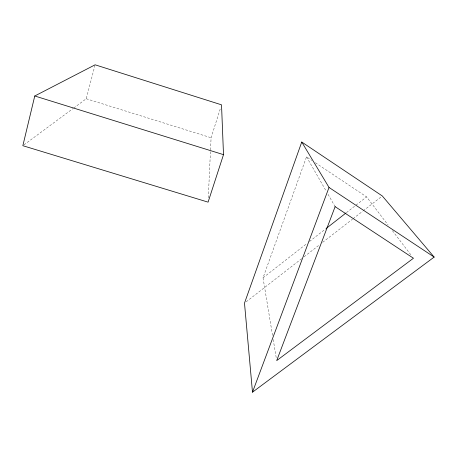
<?xml version="1.0" encoding="UTF-8"?>
<svg xmlns="http://www.w3.org/2000/svg" width="457" height="457" viewBox="0 0 457 457"><rect width="100%" height="100%" fill="white"/><g stroke="black" fill="none" stroke-linecap="round" stroke-linejoin="round"><path stroke-width="0.34" stroke-dasharray="2.29 1.71" d="M208.283 197.898L211.088 137.746L220.463 108.189M73.686 108.058L86.253 98.758L94.936 65.488M272.526 335.341L263.026 277.81L306.527 156.848L311.828 160.378M263.026 277.81L306.693 243.69M309.492 241.502L325.727 228.82M346.44 212.636L355.397 205.639M355.963 205.199L366.6 196.887L388.096 225.027M246.18 301.82L301.871 258.519M304.122 256.771L319.871 244.524M322.682 242.336L352.496 219.16M353.061 218.72L362.624 211.288M363.184 210.848L381.749 196.419M23.992 144.858L73.114 108.486M86.253 98.758L211.088 137.746M315.364 162.738L366.6 196.887M392.392 230.659L411.311 255.423M306.527 156.848L326.292 191.283M328.057 194.356L335.118 206.655M273.217 339.551L276.462 359.196"/><path stroke-width="0.69" d="M34.766 95.987L22.85 145.703L208.084 202.143L223.502 154.649L221.525 104.83L95.113 64.808L34.766 95.987L223.502 154.649M301.751 142.03L244.495 303.128L252.487 392.192L434.15 257.085L382.309 195.979L301.751 142.03L329.023 187.45L434.15 257.085M252.487 392.192L329.023 187.45M326.287 228.38L345.88 213.071M335.118 206.655L276.696 360.602L413.459 258.234L335.118 206.655"/></g></svg>
